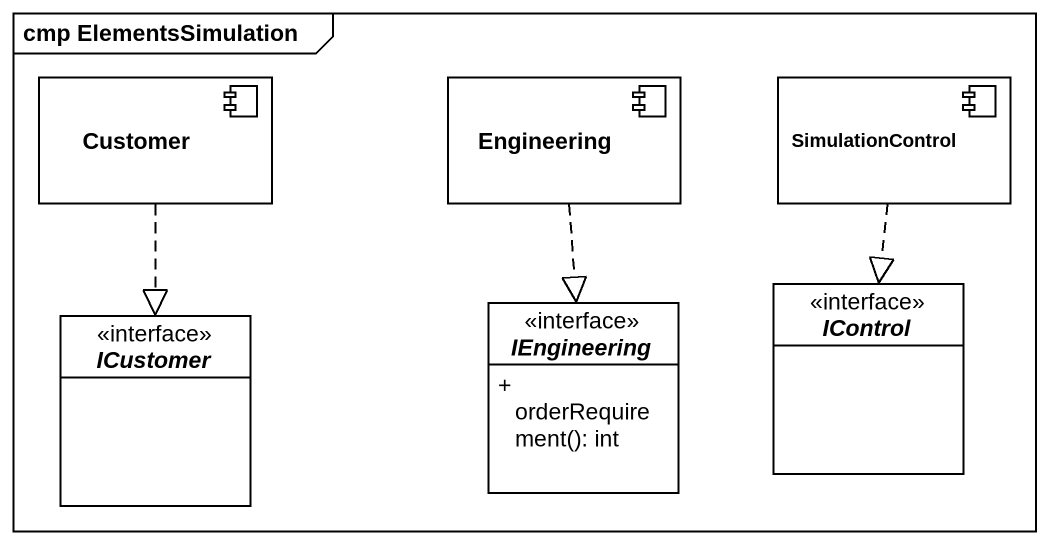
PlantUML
@startuml
mainframe cmp ElementsSimulation
allowmixing
hide circle
hide empty members
skinparam classAttributeIconSize 0
component Customer
component Engineering
component SimulationControl
interface ICustomer
interface IEngineering {
  + orderRequirement(): int
}
interface IControl
Customer ..|> ICustomer
Engineering ..|> IEngineering
SimulationControl ..|> IControl
@enduml
